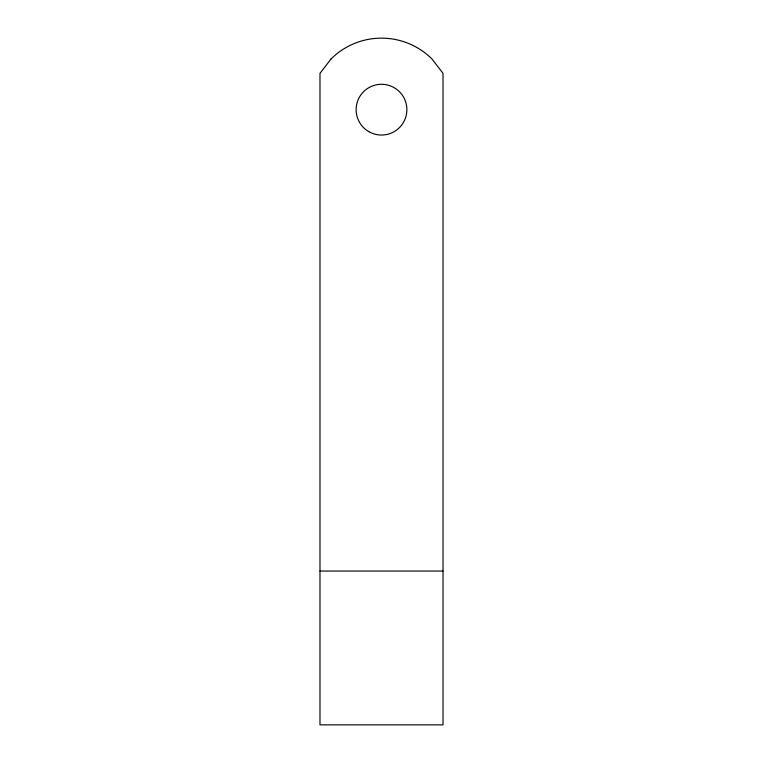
<?xml version="1.0" encoding="UTF-8"?>
<svg xmlns="http://www.w3.org/2000/svg" width="763" height="763" viewBox="0 0 763 763"><rect width="100%" height="100%" fill="white"/><g stroke="black" fill="none" stroke-linecap="round" stroke-linejoin="round"><path stroke-width="1.14" d="M319.983 571.058L443.017 571.058M330.932 59.094L319.983 73.362L319.983 724.85L443.017 724.85L443.017 73.362L432.068 59.094A71.512 71.512 0 0 0 330.932 59.094M368.815 131.646A25.379 25.379 0 0 0 406.879 109.662A25.379 25.379 0 0 0 368.815 87.688A25.379 25.379 0 0 0 368.815 131.646"/></g></svg>
